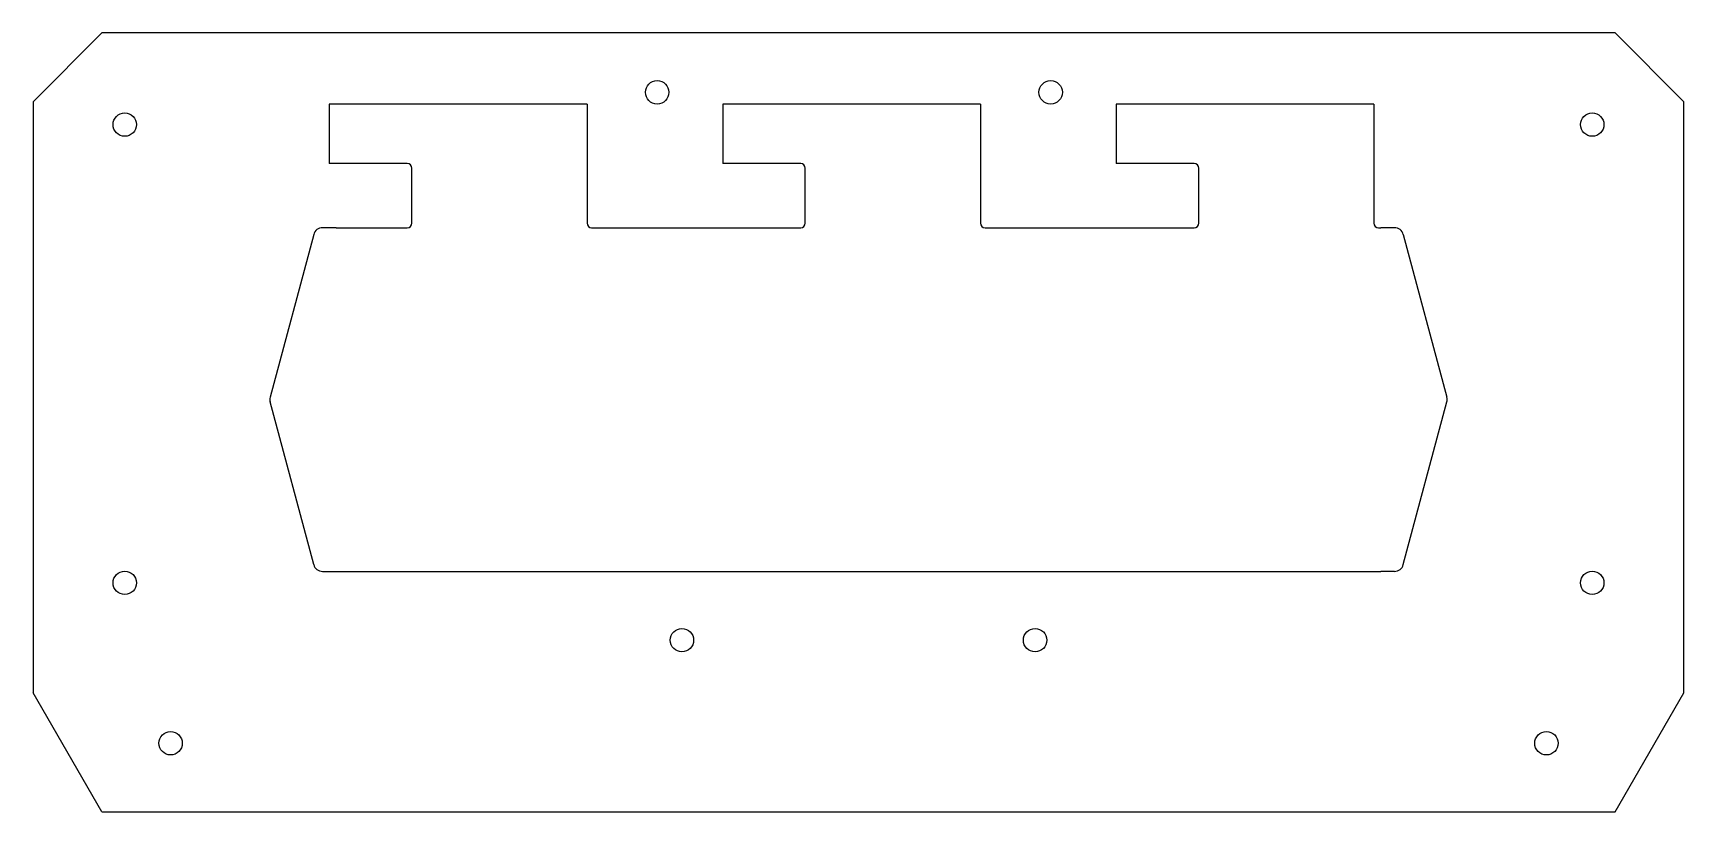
# Model space of a CAD drawing. Header units: millimetres. Extents: x 31 to 391, y 55 to 225.
import ezdxf

# ---------------------------------------------------------------- set-up
doc = ezdxf.new("R2010")
doc.units = ezdxf.units.MM

msp = doc.modelspace()

# ---------------------------------------------------------------- linework, layer by layer
for p, q in [((45.76, 225.35), (30.76, 210.35)), ((375.76, 225.35), (390.76, 210.35)), ((151.56, 209.85), (95.36, 209.85)), ((95.36, 209.85), (95.36, 196.85)), ((151.56, 209.85), (151.56, 183.85)), ((237.36, 209.85), (181.16, 209.85)), ((181.16, 209.85), (181.16, 196.85)), ((237.36, 209.85), (237.36, 183.85)), ((323.16, 209.85), (266.96, 209.85)), ((266.96, 209.85), (266.96, 196.85)), ((323.16, 209.85), (323.16, 183.85)), ((112.36, 196.85), (95.36, 196.85)), ((113.36, 183.85), (113.36, 195.85)), ((198.16, 196.85), (181.16, 196.85)), ((199.16, 183.85), (199.16, 195.85)), ((283.96, 196.85), (266.96, 196.85)), ((284.96, 183.85), (284.96, 195.85)), ((91.96, 181.37), (82.45, 145.87)), ((96.89, 182.85), (93.89, 182.85)), ((96.89, 182.85), (112.36, 182.85)), ((152.56, 182.85), (198.16, 182.85)), ((238.36, 182.85), (283.96, 182.85)), ((324.16, 182.85), (324.62, 182.85)), ((327.62, 182.85), (324.62, 182.85)), ((329.56, 181.37), (339.07, 145.87)), ((91.96, 109.33), (82.45, 144.83)), ((329.56, 109.33), (339.07, 144.83)), ((93.89, 107.85), (96.89, 107.85)), ((96.89, 107.85), (324.62, 107.85)), ((327.62, 107.85), (324.62, 107.85)), ((45.76, 55.35), (30.76, 81.33)), ((375.76, 55.35), (390.76, 81.33))]:
    msp.add_line(p, q)
for points in [[(375.76, 225.35), (370.76, 225.35), (50.76, 225.35), (45.76, 225.35)], [(30.76, 210.35), (30.76, 81.33)], [(390.76, 81.33), (390.76, 210.35)], [(45.76, 55.35), (50.76, 55.35), (370.76, 55.35), (375.76, 55.35)]]:
    msp.add_lwpolyline(points)
for centre in [(166.86, 212.4), (252.66, 212.4), (50.76, 205.35), (370.76, 205.35), (50.76, 105.35), (370.76, 105.35), (172.26, 92.85), (249.26, 92.85), (60.76, 70.35), (360.76, 70.35)]:
    msp.add_circle(centre, 2.55)
for centre, radius, start, end in [((112.36, 195.85), 1, 0, 90), ((198.16, 195.85), 1, 0, 90), ((283.96, 195.85), 1, 0, 90), ((112.36, 183.85), 1, 270, 0), ((152.56, 183.85), 1, 180, 270), ((198.16, 183.85), 1, 270, 0), ((238.36, 183.85), 1, 180, 270), ((283.96, 183.85), 1, 270, 0), ((324.16, 183.85), 1, 180, 270), ((93.89, 180.85), 2, 90, 165), ((327.62, 180.85), 2, 15, 90), ((84.38, 145.35), 2, 165, 195), ((337.14, 145.35), 2, 345, 15), ((93.89, 109.85), 2, 195, 270), ((327.62, 109.85), 2, 270, 345)]:
    msp.add_arc(centre, radius, start, end)

doc.saveas('drawing.dxf')
